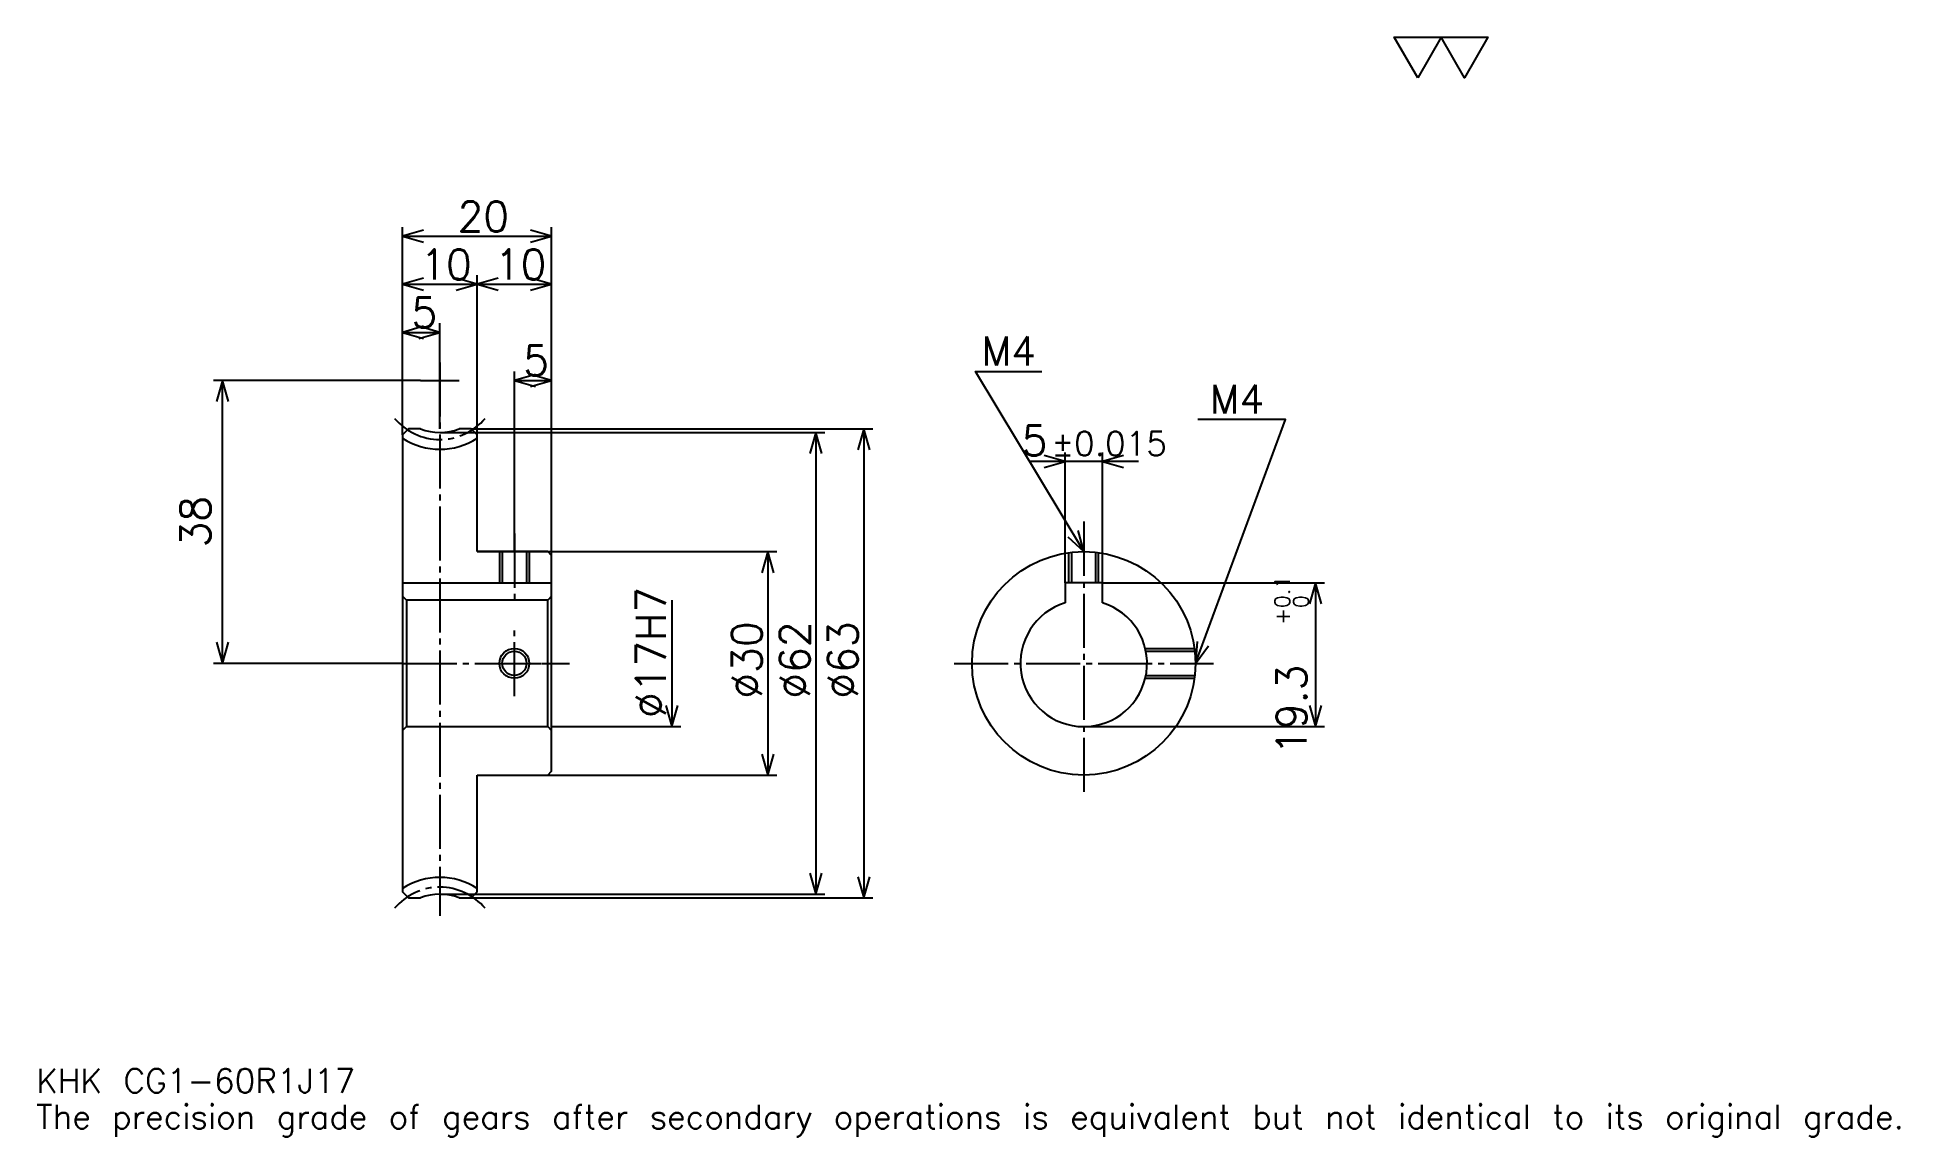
# Model space of a CAD drawing. Extents: x 8 to 258, y 3 to 151.
import ezdxf

# ---------------------------------------------------------------- set-up
doc = ezdxf.new("R2010")
doc.units = 0
doc.linetypes.add('DASHDOT', pattern=[9.677421, 7.258065, -0.806452, 0.806452, -0.806452])
doc.layers.get('0').update_dxf_attribs({"linetype": 'CONTINUOUS'})
doc.layers.add('DASHDOT', color=6, linetype='DASHDOT')
doc.styles.add('KANJI', font='TXT', dxfattribs={"bigfont": 'BIGFONT'})

msp = doc.modelspace()

# ---------------------------------------------------------------- linework, layer by layer
at = {"color": 5}
for p, q in [((57.258068, 98.032265), (57.258068, 125.096786)), ((77.258072, 98.032265), (77.258072, 125.096786)), ((57.258068, 123.8871), (77.258072, 123.8871)), ((67.258072, 98.032265), (67.258072, 118.645172)), ((57.258068, 117.435486), (67.258072, 117.435486)), ((67.258072, 117.435486), (77.258072, 117.435486)), ((57.258068, 110.983879), (62.258068, 110.983879)), ((62.258068, 98.032265), (62.258068, 112.193558)), ((72.258072, 98.032265), (72.258072, 105.741943)), ((59.677422, 104.532265), (31.854841, 104.532265)), ((33.064522, 66.532265), (33.064522, 104.532265)), ((72.258072, 104.532265), (77.258072, 104.532265)), ((57.258068, 97.225815), (57.258068, 98.032265)), ((62.258068, 97.532265), (77.258072, 97.532265)), ((66.451614, 98.032265), (77.258072, 98.032265)), ((67.258072, 97.225815), (67.258072, 98.032265)), ((72.258072, 81.532265), (72.258072, 98.032265)), ((72.258072, 81.532265), (72.258072, 98.032265)), ((77.258072, 98.032265), (120.403229, 98.032265)), ((77.258072, 81.032265), (77.258072, 98.032265)), ((77.258072, 97.532265), (113.951614, 97.532265)), ((112.741943, 97.532265), (112.741943, 35.532265)), ((119.19355, 98.032265), (119.19355, 35.032265)), ((156.048386, 93.629044), (141.370972, 93.629044)), ((146.209686, 77.332268), (146.209686, 94.838715)), ((151.209686, 77.332268), (151.209686, 94.838715)), ((67.258072, 81.532265), (77.258072, 81.532265)), ((77.258072, 81.532265), (107.5, 81.532265)), ((106.290329, 81.532265), (106.290329, 51.532265)), ((93.3871, 75.032265), (93.3871, 58.032265)), ((151.209686, 77.332268), (181.048386, 77.332268)), ((179.838715, 77.332268), (179.838715, 58.032265)), ((57.258068, 66.532265), (31.854843, 66.532265)), ((77.258072, 58.032265), (94.596779, 58.032265)), ((148.709686, 58.032265), (181.048386, 58.032265)), ((67.258072, 51.532265), (77.258072, 51.532265)), ((77.258072, 51.532265), (107.5, 51.532265)), ((62.258068, 35.532265), (77.258072, 35.532265)), ((66.451614, 35.032265), (77.258072, 35.032265)), ((77.258072, 35.532265), (113.951614, 35.532265)), ((77.258072, 35.032265), (120.403229, 35.032265))]:
    msp.add_line(p, q, dxfattribs=at)
at = {"color": 4}
for p, q in [((57.258068, 77.332268), (77.258072, 77.332268)), ((77.258072, 75.532265), (76.758072, 75.032265)), ((57.258068, 57.532265), (57.758068, 58.032265)), ((77.258072, 57.532265), (76.758072, 58.032265))]:
    msp.add_line(p, q, dxfattribs=at)
at = {"color": 7}
msp.add_lwpolyline([(193.548386, 145.161285), (190.403229, 150.6129), (202.983871, 150.6129), (199.838715, 145.161285), (196.693542, 150.6129), (193.548386, 145.161285)], dxfattribs=at)
at = {"color": 5}
for points in [[(60.08065, 124.693558), (57.258068, 123.8871), (60.08065, 123.080658)], [(74.435486, 123.080658), (77.258072, 123.8871), (74.435486, 124.693558)], [(60.08065, 118.241943), (57.258068, 117.435486), (60.08065, 116.629044)], [(64.435486, 116.629044), (67.258072, 117.435486), (64.435486, 118.241943)], [(70.08065, 118.241943), (67.258072, 117.435486), (70.08065, 116.629044)], [(74.435486, 116.629044), (77.258072, 117.435486), (74.435486, 118.241943)], [(60.08065, 111.790329), (57.258068, 110.983879), (60.08065, 110.177429)], [(59.435486, 110.177429), (62.258068, 110.983879), (59.435486, 111.790329)], [(75.08065, 105.338715), (72.258072, 104.532265), (75.08065, 103.725815)], [(74.435486, 103.725815), (77.258072, 104.532265), (74.435486, 105.338715)], [(148.709686, 81.532265), (134.193558, 105.725815), (143.064514, 105.725815)], [(33.870972, 101.709686), (33.064522, 104.532265), (32.258068, 101.709686)], [(113.548386, 94.709686), (112.741943, 97.532265), (111.935486, 94.709686)], [(120, 95.209686), (119.19355, 98.032265), (118.3871, 95.209686)], [(163.709686, 66.532265), (175.806458, 99.2742), (164.032257, 99.2742)], [(143.3871, 92.822586), (146.209686, 93.629044), (143.3871, 94.435493)], [(154.032257, 94.435493), (151.209686, 93.629044), (154.032257, 92.822586)], [(146.565948, 83.537689), (148.709686, 81.532265), (147.949005, 84.367523)], [(107.096771, 78.709686), (106.290329, 81.532265), (105.483871, 78.709686)], [(180.645157, 74.509682), (179.838715, 77.332268), (179.032257, 74.509682)], [(32.258068, 69.354843), (33.064522, 66.532265), (33.870972, 69.354843)], [(163.931412, 69.459404), (163.709686, 66.532265), (165.444351, 68.900436)], [(92.58065, 60.854843), (93.3871, 58.032265), (94.19355, 60.854843)], [(179.032257, 60.854847), (179.838715, 58.032265), (180.645157, 60.854847)], [(105.483871, 54.354843), (106.290329, 51.532265), (107.096771, 54.354843)], [(111.935486, 38.354843), (112.741943, 35.532265), (113.548386, 38.354843)], [(118.3871, 37.854843), (119.19355, 35.032265), (120, 37.854843)]]:
    msp.add_lwpolyline(points, dxfattribs=at)
at = {"color": 4}
for points in [[(59.659992, 98.032265), (58.064518, 98.032265), (57.258068, 97.225815), (57.258068, 57.532265)], [(67.258072, 81.532265), (67.258072, 97.225815), (66.451614, 98.032265), (64.856148, 98.032265)], [(67.258072, 51.532265), (76.758072, 51.532265), (77.258072, 52.032265), (77.258072, 81.032265), (76.758072, 81.532265), (67.258072, 81.532265)], [(70.258072, 81.532265), (70.258072, 77.332268)], [(70.638069, 81.532265), (70.638069, 77.332268)], [(73.878067, 81.532265), (73.878067, 77.332268)], [(74.258072, 81.532265), (74.258072, 77.332268)], [(146.709686, 77.332268), (146.709686, 81.398331)], [(147.089676, 77.332268), (147.089676, 81.444527)], [(150.329681, 77.332268), (150.329681, 81.444527)], [(150.709686, 77.332268), (150.709686, 81.398331)], [(57.258068, 75.532265), (57.758068, 75.032265), (57.758068, 58.032265), (76.758072, 58.032265), (76.758072, 75.032265), (57.758068, 75.032265)], [(151.209686, 74.656303), (151.209686, 77.332268), (146.209686, 77.332268), (146.209686, 74.656303)], [(156.971039, 68.532265), (163.575745, 68.532265)], [(157.053879, 68.152267), (163.621948, 68.152267)], [(156.971039, 64.532265), (163.575745, 64.532265)], [(157.053879, 64.912262), (163.621948, 64.912262)], [(57.258068, 57.532265), (57.258068, 35.838715), (58.064518, 35.032265), (59.659992, 35.032265)], [(64.856148, 35.032265), (66.451614, 35.032265), (67.258072, 35.838715), (67.258072, 51.532265)]]:
    msp.add_lwpolyline(points, dxfattribs=at)
for centre, radius in [((148.709686, 66.532265), 15), ((72.258072, 66.532265), 1.62)]:
    msp.add_circle(centre, radius, dxfattribs=at)
at = {"color": 7}
msp.add_circle((72.258072, 66.532265), 2, dxfattribs=at)
at = {"color": 4}
for centre, radius, start, end in [((62.258068, 104.532265), 7, 248.21321192, 291.78678997), ((62.258068, 104.532265), 9.25, 237.27955407, 302.72044593), ((148.709686, 66.532265), 8.5, 107.10463483, 72.89536517), ((62.258068, 28.532265), 9.25, 57.27955407, 122.72044593), ((62.258068, 28.532265), 7, 68.21321003, 111.78678808)]:
    msp.add_arc(centre, radius, start, end, dxfattribs=at)
at = {"layer": 'DASHDOT', "color": 7}
for p, q in [((62.258068, 106.951614), (62.258068, 32.612911)), ((59.677422, 104.532265), (64.838715, 104.532265)), ((148.709686, 85.564522), (148.709686, 49.112907)), ((57.258068, 66.532265), (79.677422, 66.532265)), ((131.290329, 66.532265), (166.129028, 66.532265))]:
    msp.add_line(p, q, dxfattribs=at)
for points in [[(72.258072, 83.951622), (72.258072, 74.91291)], [(72.258072, 62.112911), (72.258072, 70.951622)], [(67.838715, 66.532265), (76.677422, 66.532265)]]:
    msp.add_lwpolyline(points, dxfattribs=at)
for centre, start, end in [((62.258068, 104.532265), 219.99999848, 320.00000152), ((62.258068, 28.532265), 39.99999848, 140.00000152)]:
    msp.add_arc(centre, 7.94, start, end, dxfattribs=at)

# ---------------------------------------------------------------- texts
at = {"color": 7, "style": 'KANJI'}
for s, height, p in [('20', 4.032258, (64.6371, 124.532265)), ('10', 4.032258, (59.6371, 118.08065)), ('10', 4.032258, (69.6371, 118.08065)), ('5', 4.032258, (58.447586, 111.629044)), ('M4', 3.870968, (135, 106.532265)), ('5', 4.032258, (73.447586, 105.177429)), ('M4', 3.870968, (165.645157, 100.08065)), ('5', 4.032258, (140.386307, 94.435493)), ('%%p0.015', 3.225806, (144.377747, 94.435493)), ('KHK CG1-60R1J17', 3.225806, (8.064516, 8.870968)), ('The precision grade of gears after secondary operations is equivalent but not identical to its original grade.', 3.225806, (8.064516, 4.032258))]:
    msp.add_text(s, height=height, dxfattribs=at).set_placement(p)
for s, height, p in [('38', 4.032258, (31.451616, 82.104843)), ('%%c17H7', 4.032258, (92.58065, 59.173393)), ('0.1', 2.016129, (176.370972, 73.966125)), ('0', 2.016129, (178.870972, 73.966125)), ('+', 2.016129, (176.370972, 71.708061)), ('%%c30', 4.032258, (105.483871, 61.794361)), ('%%c62', 4.032258, (111.935486, 61.794361)), ('%%c63', 4.032258, (118.3871, 61.794361)), ('19.3', 4.032258, (178.629028, 54.254852))]:
    msp.add_text(s, height=height, rotation=90, dxfattribs=at).set_placement(p)

doc.saveas('drawing.dxf')
